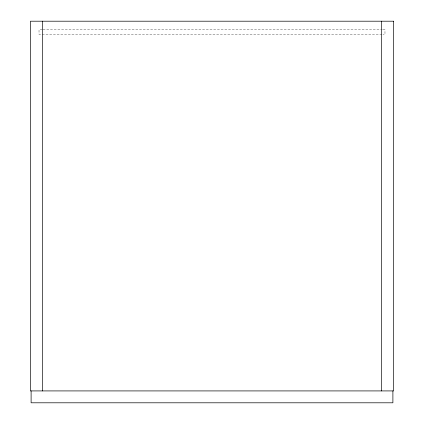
<?xml version="1.0" encoding="UTF-8"?>
<svg xmlns="http://www.w3.org/2000/svg" width="424" height="424" viewBox="0 0 424 424"><rect width="100%" height="100%" fill="white"/><g stroke="black" fill="none" stroke-linecap="round" stroke-linejoin="round"><path stroke-width="0.32" stroke-dasharray="2.12 1.59" d="M42.331 29.781L39.024 29.781L39.024 34.402L382.326 34.402M42.994 29.781L382.326 29.781M382.989 29.781L384.976 29.781L384.976 34.402L382.989 34.402"/><path stroke-width="0.64" d="M392.894 390.917L392.894 402.8L31.106 402.8L31.106 390.917M381.674 21.2L381.674 390.917M42.326 21.2L42.326 390.917M393.557 21.2L30.443 21.2L30.443 390.917L393.557 390.917L393.557 21.2"/></g></svg>
